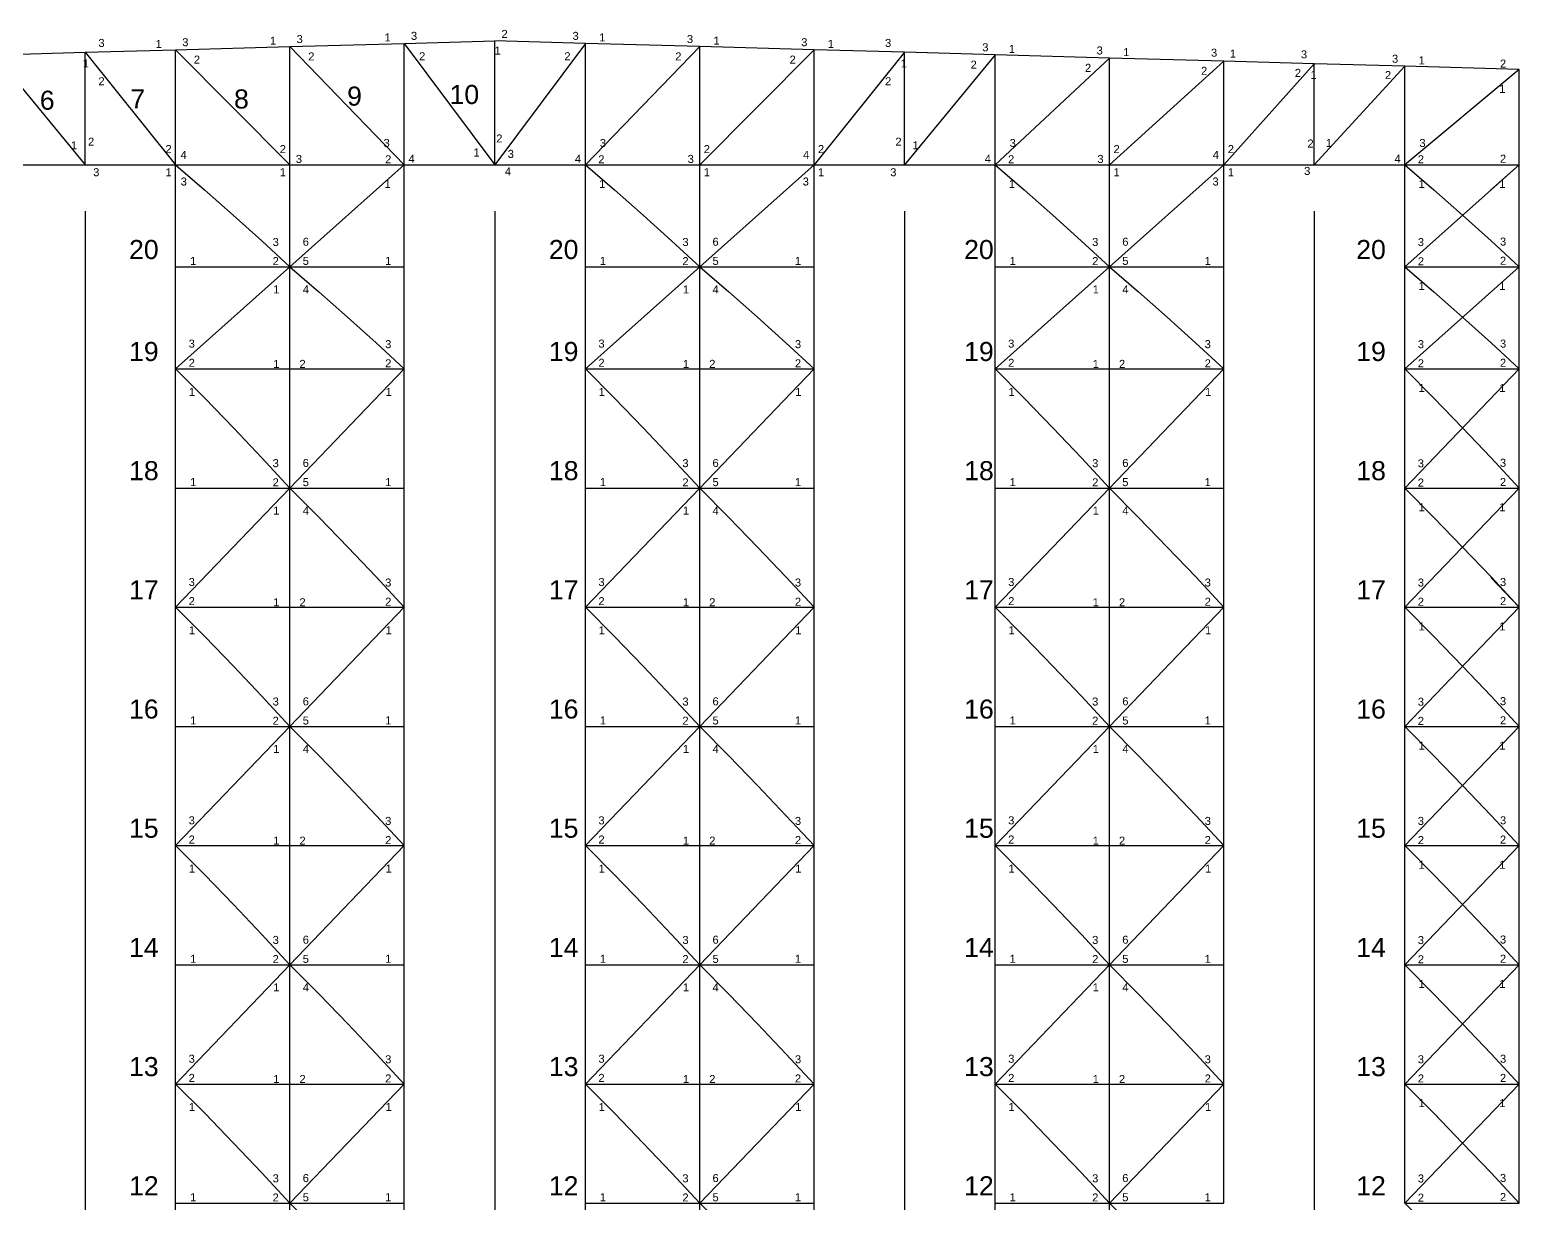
# Model space of a CAD drawing. Header units: millimetres. Extents: x 183100 to 215797, y -9589 to 52092.
# Drawn here: x 199298 to 214928, y 12281 to 24587 of the extents above; entities that cross this region are included whole.
import ezdxf

# ---------------------------------------------------------------- set-up
doc = ezdxf.new("R2010")
doc.units = ezdxf.units.MM
doc.layers.add('controcompr', color=1, linetype='Continuous')
doc.layers.add('importazione sap', color=7, linetype='Continuous')
doc.styles.get("Standard").update_dxf_attribs({"font": 'arial.ttf'})

msp = doc.modelspace()

# ---------------------------------------------------------------- linework, layer by layer
at = {"color": 2}
for p, q in [((199878.427, 22683.478), (199878.427, -1832.802)), ((204178.427, 22683.478), (204178.427, -1832.802)), ((208478.427, 22683.478), (208478.427, -1832.802)), ((212778.427, 22683.478), (212778.427, -1832.802))]:
    msp.add_line(p, q, dxfattribs=at)
at = {"layer": 'controcompr'}
for p, q in [((200828.427, 23170.625), (201133.061, 22908.321)), ((205128.427, 23170.625), (205433.061, 22908.321)), ((209428.427, 23170.625), (209733.061, 22908.321)), ((213728.427, 23170.625), (214033.061, 22908.321)), ((201133.061, 22908.321), (201433.777, 22641.625)), ((205433.061, 22908.321), (205733.777, 22641.625)), ((209733.061, 22908.321), (210033.777, 22641.625)), ((214033.061, 22908.321), (214333.777, 22641.625)), ((201433.777, 22641.625), (201733.061, 22373.321)), ((205733.777, 22641.625), (206033.061, 22373.321)), ((210033.777, 22641.625), (210333.061, 22373.321)), ((214333.777, 22641.625), (214633.061, 22373.321)), ((201733.061, 22373.321), (202028.427, 22100.625)), ((206033.061, 22373.321), (206328.427, 22100.625)), ((210333.061, 22373.321), (210628.427, 22100.625)), ((214633.061, 22373.321), (214928.427, 22100.625)), ((202028.427, 22100.625), (202333.061, 21838.321)), ((206328.427, 22100.625), (206633.061, 21838.321)), ((210628.427, 22100.625), (210933.061, 21838.321)), ((213728.427, 22100.625), (214033.061, 21838.321)), ((202333.061, 21838.321), (202633.777, 21571.625)), ((206633.061, 21838.321), (206933.777, 21571.625)), ((210933.061, 21838.321), (211233.777, 21571.625)), ((214033.061, 21838.321), (214333.777, 21571.625)), ((202633.777, 21571.625), (202933.061, 21303.321)), ((206933.777, 21571.625), (207233.061, 21303.321)), ((211233.777, 21571.625), (211533.061, 21303.321)), ((214333.777, 21571.625), (214633.061, 21303.321)), ((202933.061, 21303.321), (203228.427, 21030.625)), ((207233.061, 21303.321), (207528.427, 21030.625)), ((211533.061, 21303.321), (211828.427, 21030.625)), ((214633.061, 21303.321), (214928.427, 21030.625)), ((200828.427, 21030.625), (201133.84, 20723.321)), ((205128.427, 21030.625), (205433.84, 20723.321)), ((209428.427, 21030.625), (209733.84, 20723.321)), ((213728.427, 21030.625), (214033.84, 20723.321)), ((201133.84, 20723.321), (201434.677, 20411.625)), ((205433.84, 20723.321), (205734.677, 20411.625)), ((209733.84, 20723.321), (210034.677, 20411.625)), ((214033.84, 20723.321), (214334.677, 20411.625)), ((201434.677, 20411.625), (201733.84, 20098.321)), ((205734.677, 20411.625), (206033.84, 20098.321)), ((210034.677, 20411.625), (210333.84, 20098.321)), ((214334.677, 20411.625), (214633.84, 20098.321)), ((201733.84, 20098.321), (202028.427, 19780.625)), ((206033.84, 20098.321), (206328.427, 19780.625)), ((210333.84, 20098.321), (210628.427, 19780.625)), ((214633.84, 20098.321), (214928.427, 19780.625)), ((202028.427, 19780.625), (202333.84, 19473.321)), ((206328.427, 19780.625), (206633.84, 19473.321)), ((210628.427, 19780.625), (210933.84, 19473.321)), ((213728.427, 19780.625), (214033.84, 19473.321)), ((202333.84, 19473.321), (202634.677, 19161.625)), ((206633.84, 19473.321), (206934.677, 19161.625)), ((210933.84, 19473.321), (211234.677, 19161.625)), ((214033.84, 19473.321), (214334.677, 19161.625)), ((202634.677, 19161.625), (202933.84, 18848.321)), ((206934.677, 19161.625), (207233.84, 18848.321)), ((211234.677, 19161.625), (211533.84, 18848.321)), ((214334.677, 19161.625), (214633.84, 18848.321)), ((202933.84, 18848.321), (203228.427, 18530.625)), ((207233.84, 18848.321), (207528.427, 18530.625)), ((211533.84, 18848.321), (211828.427, 18530.625)), ((214633.84, 18848.321), (214928.427, 18530.625)), ((200828.427, 18530.625), (201133.84, 18223.321)), ((205128.427, 18530.625), (205433.84, 18223.321)), ((209428.427, 18530.625), (209733.84, 18223.321)), ((213728.427, 18530.625), (214033.84, 18223.321)), ((201133.84, 18223.321), (201434.677, 17911.625)), ((205433.84, 18223.321), (205734.677, 17911.625)), ((209733.84, 18223.321), (210034.677, 17911.625)), ((214033.84, 18223.321), (214334.677, 17911.625)), ((201434.677, 17911.625), (201733.84, 17598.321)), ((205734.677, 17911.625), (206033.84, 17598.321)), ((210034.677, 17911.625), (210333.84, 17598.321)), ((214334.677, 17911.625), (214633.84, 17598.321)), ((201733.84, 17598.321), (202028.427, 17280.625)), ((206033.84, 17598.321), (206328.427, 17280.625)), ((210333.84, 17598.321), (210628.427, 17280.625)), ((214633.84, 17598.321), (214928.427, 17280.625)), ((202028.427, 17280.625), (202333.84, 16973.321)), ((206328.427, 17280.625), (206633.84, 16973.321)), ((210628.427, 17280.625), (210933.84, 16973.321)), ((213728.427, 17280.625), (214033.84, 16973.321)), ((202333.84, 16973.321), (202634.677, 16661.625)), ((206633.84, 16973.321), (206934.677, 16661.625)), ((210933.84, 16973.321), (211234.677, 16661.625)), ((214033.84, 16973.321), (214334.677, 16661.625)), ((202634.677, 16661.625), (202933.84, 16348.321)), ((206934.677, 16661.625), (207233.84, 16348.321)), ((211234.677, 16661.625), (211533.84, 16348.321)), ((214334.677, 16661.625), (214633.84, 16348.321)), ((202933.84, 16348.321), (203228.427, 16030.625)), ((207233.84, 16348.321), (207528.427, 16030.625)), ((211533.84, 16348.321), (211828.427, 16030.625)), ((214633.84, 16348.321), (214928.427, 16030.625)), ((200828.427, 16030.625), (201133.84, 15723.321)), ((205128.427, 16030.625), (205433.84, 15723.321)), ((209428.427, 16030.625), (209733.84, 15723.321)), ((213728.427, 16030.625), (214033.84, 15723.321)), ((201133.84, 15723.321), (201434.677, 15411.625)), ((205433.84, 15723.321), (205734.677, 15411.625)), ((209733.84, 15723.321), (210034.677, 15411.625)), ((214033.84, 15723.321), (214334.677, 15411.625)), ((201434.677, 15411.625), (201733.84, 15098.321)), ((205734.677, 15411.625), (206033.84, 15098.321)), ((210034.677, 15411.625), (210333.84, 15098.321)), ((214334.677, 15411.625), (214633.84, 15098.321)), ((201733.84, 15098.321), (202028.427, 14780.625)), ((206033.84, 15098.321), (206328.427, 14780.625)), ((210333.84, 15098.321), (210628.427, 14780.625)), ((214633.84, 15098.321), (214928.427, 14780.625)), ((202028.427, 14780.625), (202333.84, 14473.321)), ((206328.427, 14780.625), (206633.84, 14473.321)), ((210628.427, 14780.625), (210933.84, 14473.321)), ((213728.427, 14780.625), (214033.84, 14473.321)), ((202333.84, 14473.321), (202634.677, 14161.625)), ((206633.84, 14473.321), (206934.677, 14161.625)), ((210933.84, 14473.321), (211234.677, 14161.625)), ((214033.84, 14473.321), (214334.677, 14161.625)), ((202634.677, 14161.625), (202933.84, 13848.321)), ((206934.677, 14161.625), (207233.84, 13848.321)), ((211234.677, 14161.625), (211533.84, 13848.321)), ((214334.677, 14161.625), (214633.84, 13848.321)), ((202933.84, 13848.321), (203228.427, 13530.625)), ((207233.84, 13848.321), (207528.427, 13530.625)), ((211533.84, 13848.321), (211828.427, 13530.625)), ((214633.84, 13848.321), (214928.427, 13530.625)), ((200828.427, 13530.625), (201133.84, 13223.321)), ((205128.427, 13530.625), (205433.84, 13223.321)), ((209428.427, 13530.625), (209733.84, 13223.321)), ((213728.427, 13530.625), (214033.84, 13223.321)), ((201133.84, 13223.321), (201434.677, 12911.625)), ((205433.84, 13223.321), (205734.677, 12911.625)), ((209733.84, 13223.321), (210034.677, 12911.625)), ((214033.84, 13223.321), (214334.677, 12911.625)), ((201434.677, 12911.625), (201733.84, 12598.321)), ((205734.677, 12911.625), (206033.84, 12598.321)), ((210034.677, 12911.625), (210333.84, 12598.321)), ((214334.677, 12911.625), (214633.84, 12598.321)), ((201733.84, 12598.321), (202028.427, 12280.625)), ((206033.84, 12598.321), (206328.427, 12280.625)), ((210333.84, 12598.321), (210628.427, 12280.625)), ((214633.84, 12598.321), (214928.427, 12280.625)), ((202028.427, 12280.625), (202333.84, 11973.321)), ((206328.427, 12280.625), (206633.84, 11973.321)), ((210628.427, 12280.625), (210933.84, 11973.321)), ((213728.427, 12280.625), (214033.84, 11973.321))]:
    msp.add_line(p, q, dxfattribs=at)
at = {"layer": 'importazione sap'}
for p, q in [((200828.427, 24377.137), (202028.427, 24410.625)), ((202028.427, 24410.625), (203228.427, 24444.113)), ((202028.427, 24410.625), (203228.427, 23170.625)), ((203228.427, 24444.113), (204178.427, 23170.625)), ((204178.427, 23170.625), (204178.427, 24470.625)), ((205128.427, 24444.113), (204178.427, 24470.625)), ((205128.427, 24444.113), (204178.427, 23170.625)), ((206328.427, 24410.625), (205128.427, 24444.113)), ((206328.427, 24410.625), (205128.427, 23170.625)), ((207528.427, 24377.137), (206328.427, 24410.625)), ((198928.427, 24324.113), (199878.427, 23170.625)), ((199878.427, 24350.625), (200828.427, 24377.137)), ((199878.427, 23170.625), (199878.427, 24350.625)), ((199878.427, 24350.625), (200828.427, 23170.625)), ((200828.427, 24377.137), (202028.427, 23170.625)), ((207528.427, 24377.137), (206328.427, 23170.625)), ((208478.427, 24350.625), (207528.427, 24377.137)), ((208478.427, 24350.625), (207528.427, 23170.625)), ((208478.427, 23170.625), (208478.427, 24350.625)), ((209428.427, 24324.113), (208478.427, 23170.625)), ((210628.427, 24290.625), (209428.427, 24324.113)), ((210628.427, 24290.625), (209428.427, 23170.625)), ((211828.427, 24257.137), (210628.427, 24290.625)), ((211828.427, 24257.137), (210628.427, 23170.625)), ((212778.427, 24230.625), (211828.427, 24257.137)), ((212778.427, 24230.625), (211828.427, 23170.625)), ((212778.427, 23170.625), (212778.427, 24230.625)), ((213728.427, 24204.113), (212778.427, 23170.625)), ((214928.427, 24170.625), (213728.427, 24204.113)), ((214928.427, 24170.625), (213728.427, 23170.625)), ((199878.427, 23170.625), (200828.427, 23170.625)), ((200828.427, 23170.625), (202028.427, 23170.625)), ((202028.427, 23170.625), (203228.427, 23170.625)), ((202028.427, 22100.625), (203228.427, 23170.625)), ((204178.427, 23170.625), (205128.427, 23170.625)), ((205128.427, 23170.625), (206328.427, 23170.625)), ((206328.427, 23170.625), (207528.427, 23170.625)), ((206328.427, 22100.625), (207528.427, 23170.625)), ((207528.427, 23170.625), (208478.427, 23170.625)), ((209428.427, 23170.625), (210628.427, 23170.625)), ((210628.427, 23170.625), (211828.427, 23170.625)), ((210628.427, 22100.625), (211828.427, 23170.625)), ((211828.427, 23170.625), (212778.427, 23170.625)), ((213728.427, 23170.625), (214928.427, 23170.625)), ((213728.427, 22100.625), (214928.427, 23170.625)), ((214928.427, 23170.625), (214627.362, 22904.319)), ((200828.427, 22100.625), (203228.427, 22100.625)), ((200828.427, 21030.625), (202028.427, 22100.625)), ((205128.427, 22100.625), (207528.427, 22100.625)), ((205128.427, 21030.625), (206328.427, 22100.625)), ((209428.427, 22100.625), (211828.427, 22100.625)), ((209428.427, 21030.625), (210628.427, 22100.625)), ((213728.427, 22100.625), (214928.427, 22100.625)), ((213728.427, 21030.625), (214928.427, 22100.625)), ((200828.427, 21030.625), (203228.427, 21030.625)), ((202028.427, 19780.625), (203228.427, 21030.625)), ((205128.427, 21030.625), (207528.427, 21030.625)), ((206328.427, 19780.625), (207528.427, 21030.625)), ((209428.427, 21030.625), (211828.427, 21030.625)), ((210628.427, 19780.625), (211828.427, 21030.625)), ((213728.427, 21030.625), (214928.427, 21030.625)), ((213728.427, 19780.625), (214928.427, 21030.625)), ((200828.427, 19780.625), (203228.427, 19780.625)), ((200828.427, 18530.625), (202028.427, 19780.625)), ((205128.427, 19780.625), (207528.427, 19780.625)), ((205128.427, 18530.625), (206328.427, 19780.625)), ((209428.427, 19780.625), (211828.427, 19780.625)), ((209428.427, 18530.625), (210628.427, 19780.625)), ((213728.427, 19780.625), (214928.427, 19780.625)), ((213728.427, 18530.625), (214928.427, 19780.625)), ((214629.69, 18844.337), (214928.427, 18530.625)), ((200828.427, 18530.625), (203228.427, 18530.625)), ((202028.427, 17280.625), (203228.427, 18530.625)), ((205128.427, 18530.625), (207528.427, 18530.625)), ((206328.427, 17280.625), (207528.427, 18530.625)), ((209428.427, 18530.625), (211828.427, 18530.625)), ((210628.427, 17280.625), (211828.427, 18530.625)), ((213728.427, 18530.625), (214928.427, 18530.625)), ((213728.427, 17280.625), (214928.427, 18530.625)), ((200828.427, 17280.625), (203228.427, 17280.625)), ((200828.427, 16030.625), (202028.427, 17280.625)), ((205128.427, 17280.625), (207528.427, 17280.625)), ((205128.427, 16030.625), (206328.427, 17280.625)), ((209428.427, 17280.625), (211828.427, 17280.625)), ((209428.427, 16030.625), (210628.427, 17280.625)), ((213728.427, 17280.625), (214928.427, 17280.625)), ((213728.427, 16030.625), (214928.427, 17280.625)), ((200828.427, 16030.625), (203228.427, 16030.625)), ((202028.427, 14780.625), (203228.427, 16030.625)), ((205128.427, 16030.625), (207528.427, 16030.625)), ((206328.427, 14780.625), (207528.427, 16030.625)), ((209428.427, 16030.625), (211828.427, 16030.625)), ((210628.427, 14780.625), (211828.427, 16030.625)), ((213728.427, 16030.625), (214928.427, 16030.625)), ((213728.427, 14780.625), (214928.427, 16030.625)), ((200828.427, 14780.625), (203228.427, 14780.625)), ((200828.427, 13530.625), (202028.427, 14780.625)), ((205128.427, 14780.625), (207528.427, 14780.625)), ((205128.427, 13530.625), (206328.427, 14780.625)), ((209428.427, 14780.625), (211828.427, 14780.625)), ((209428.427, 13530.625), (210628.427, 14780.625)), ((213728.427, 14780.625), (214928.427, 14780.625)), ((213728.427, 13530.625), (214928.427, 14780.625)), ((200828.427, 13530.625), (203228.427, 13530.625)), ((202028.427, 12280.625), (203228.427, 13530.625)), ((205128.427, 13530.625), (207528.427, 13530.625)), ((206328.427, 12280.625), (207528.427, 13530.625)), ((209428.427, 13530.625), (211828.427, 13530.625)), ((210628.427, 12280.625), (211828.427, 13530.625)), ((213728.427, 13530.625), (214928.427, 13530.625)), ((213728.427, 12280.625), (214928.427, 13530.625)), ((200828.427, 12280.625), (203228.427, 12280.625)), ((205128.427, 12280.625), (207528.427, 12280.625)), ((209428.427, 12280.625), (211828.427, 12280.625)), ((213728.427, 12280.625), (214928.427, 12280.625))]:
    msp.add_line(p, q, dxfattribs=at)
at = {"layer": 'importazione sap', "color": 1}
for p, q in [((202028.427, 23170.625), (202028.427, 24410.625)), ((203228.427, 24444.113), (204178.427, 24470.625)), ((203228.427, 23170.625), (203228.427, 24444.113)), ((205128.427, 23170.625), (205128.427, 24444.113)), ((206328.427, 23170.625), (206328.427, 24410.625)), ((198928.427, 24324.113), (199878.427, 24350.625)), ((200828.427, 23170.625), (200828.427, 24377.137)), ((207528.427, 23170.625), (207528.427, 24377.137)), ((209428.427, 24324.113), (208478.427, 24350.625)), ((209428.427, 23170.625), (209428.427, 24324.113)), ((210628.427, 23170.625), (210628.427, 24290.625)), ((211828.427, 23170.625), (211828.427, 24257.137)), ((213728.427, 24204.113), (212778.427, 24230.625)), ((213728.427, 23170.625), (213728.427, 24204.113)), ((214928.427, 23170.625), (214928.427, 24170.625)), ((198928.427, 23170.625), (199878.427, 23170.625)), ((200828.427, 22100.625), (200828.427, 23170.625)), ((202028.427, 22100.625), (202028.427, 23170.625)), ((203228.427, 23170.625), (204178.427, 23170.625)), ((203228.427, 22100.625), (203228.427, 23170.625)), ((205128.427, 22100.625), (205128.427, 23170.625)), ((206328.427, 22100.625), (206328.427, 23170.625)), ((207528.427, 22100.625), (207528.427, 23170.625)), ((208478.427, 23170.625), (209428.427, 23170.625)), ((209428.427, 22100.625), (209428.427, 23170.625)), ((210628.427, 22100.625), (210628.427, 23170.625)), ((211828.427, 22100.625), (211828.427, 23170.625)), ((212778.427, 23170.625), (213728.427, 23170.625)), ((213728.427, 22100.625), (213728.427, 23170.625)), ((214928.427, 22100.625), (214928.427, 23170.625)), ((200828.427, 21030.625), (200828.427, 22100.625)), ((202028.427, 21030.625), (202028.427, 22100.625)), ((203228.427, 21030.625), (203228.427, 22100.625)), ((205128.427, 21030.625), (205128.427, 22100.625)), ((206328.427, 21030.625), (206328.427, 22100.625)), ((207528.427, 21030.625), (207528.427, 22100.625)), ((209428.427, 21030.625), (209428.427, 22100.625)), ((210628.427, 21030.625), (210628.427, 22100.625)), ((211828.427, 21030.625), (211828.427, 22100.625)), ((213728.427, 21030.625), (213728.427, 22100.625)), ((214928.427, 21030.625), (214928.427, 22100.625)), ((200828.427, 19780.625), (200828.427, 21030.625)), ((202028.427, 19780.625), (202028.427, 21030.625)), ((203228.427, 19780.625), (203228.427, 21030.625)), ((205128.427, 19780.625), (205128.427, 21030.625)), ((206328.427, 19780.625), (206328.427, 21030.625)), ((207528.427, 19780.625), (207528.427, 21030.625)), ((209428.427, 19780.625), (209428.427, 21030.625)), ((210628.427, 19780.625), (210628.427, 21030.625)), ((211828.427, 19780.625), (211828.427, 21030.625)), ((213728.427, 19780.625), (213728.427, 21030.625)), ((214928.427, 19780.625), (214928.427, 21030.625)), ((200828.427, 18530.625), (200828.427, 19780.625)), ((202028.427, 18530.625), (202028.427, 19780.625)), ((203228.427, 18530.625), (203228.427, 19780.625)), ((205128.427, 18530.625), (205128.427, 19780.625)), ((206328.427, 18530.625), (206328.427, 19780.625)), ((207528.427, 18530.625), (207528.427, 19780.625)), ((209428.427, 18530.625), (209428.427, 19780.625)), ((210628.427, 18530.625), (210628.427, 19780.625)), ((211828.427, 18530.625), (211828.427, 19780.625)), ((213728.427, 18530.625), (213728.427, 19780.625)), ((214928.427, 18530.625), (214928.427, 19780.625)), ((200828.427, 17280.625), (200828.427, 18530.625)), ((202028.427, 17280.625), (202028.427, 18530.625)), ((203228.427, 17280.625), (203228.427, 18530.625)), ((205128.427, 17280.625), (205128.427, 18530.625)), ((206328.427, 17280.625), (206328.427, 18530.625)), ((207528.427, 17280.625), (207528.427, 18530.625)), ((209428.427, 17280.625), (209428.427, 18530.625)), ((210628.427, 17280.625), (210628.427, 18530.625)), ((211828.427, 17280.625), (211828.427, 18530.625)), ((213728.427, 17280.625), (213728.427, 18530.625)), ((214928.427, 17280.625), (214928.427, 18530.625)), ((200828.427, 16030.625), (200828.427, 17280.625)), ((202028.427, 16030.625), (202028.427, 17280.625)), ((203228.427, 16030.625), (203228.427, 17280.625)), ((205128.427, 16030.625), (205128.427, 17280.625)), ((206328.427, 16030.625), (206328.427, 17280.625)), ((207528.427, 16030.625), (207528.427, 17280.625)), ((209428.427, 16030.625), (209428.427, 17280.625)), ((210628.427, 16030.625), (210628.427, 17280.625)), ((211828.427, 16030.625), (211828.427, 17280.625)), ((213728.427, 16030.625), (213728.427, 17280.625)), ((214928.427, 16030.625), (214928.427, 17280.625)), ((200828.427, 14780.625), (200828.427, 16030.625)), ((202028.427, 14780.625), (202028.427, 16030.625)), ((203228.427, 14780.625), (203228.427, 16030.625)), ((205128.427, 14780.625), (205128.427, 16030.625)), ((206328.427, 14780.625), (206328.427, 16030.625)), ((207528.427, 14780.625), (207528.427, 16030.625)), ((209428.427, 14780.625), (209428.427, 16030.625)), ((210628.427, 14780.625), (210628.427, 16030.625)), ((211828.427, 14780.625), (211828.427, 16030.625)), ((213728.427, 14780.625), (213728.427, 16030.625)), ((214928.427, 14780.625), (214928.427, 16030.625)), ((200828.427, 13530.625), (200828.427, 14780.625)), ((202028.427, 13530.625), (202028.427, 14780.625)), ((203228.427, 13530.625), (203228.427, 14780.625)), ((205128.427, 13530.625), (205128.427, 14780.625)), ((206328.427, 13530.625), (206328.427, 14780.625)), ((207528.427, 13530.625), (207528.427, 14780.625)), ((209428.427, 13530.625), (209428.427, 14780.625)), ((210628.427, 13530.625), (210628.427, 14780.625)), ((211828.427, 13530.625), (211828.427, 14780.625)), ((213728.427, 13530.625), (213728.427, 14780.625)), ((214928.427, 13530.625), (214928.427, 14780.625)), ((200828.427, 12280.625), (200828.427, 13530.625)), ((202028.427, 12280.625), (202028.427, 13530.625)), ((203228.427, 12280.625), (203228.427, 13530.625)), ((205128.427, 12280.625), (205128.427, 13530.625)), ((206328.427, 12280.625), (206328.427, 13530.625)), ((207528.427, 12280.625), (207528.427, 13530.625)), ((209428.427, 12280.625), (209428.427, 13530.625)), ((210628.427, 12280.625), (210628.427, 13530.625)), ((211828.427, 12280.625), (211828.427, 13530.625)), ((213728.427, 12280.625), (213728.427, 13530.625)), ((214928.427, 12280.625), (214928.427, 13530.625)), ((200828.427, 11030.625), (200828.427, 12280.625)), ((202028.427, 11030.625), (202028.427, 12280.625)), ((203228.427, 11030.625), (203228.427, 12280.625)), ((205128.427, 11030.625), (205128.427, 12280.625)), ((206328.427, 11030.625), (206328.427, 12280.625)), ((207528.427, 11030.625), (207528.427, 12280.625)), ((209428.427, 11030.625), (209428.427, 12280.625)), ((210628.427, 11030.625), (210628.427, 12280.625))]:
    msp.add_line(p, q, dxfattribs=at)

# ---------------------------------------------------------------- texts
for s, insert, char_height, attachment_point in [('1', (203084.651, 24548.034), 84, 3), ('3', (203363.377, 24565.19), 84, 3), ('2', (204313.712, 24585.357), 84, 3), ('3', (204993.478, 24565.19), 84, 1), ('1', (205272.203, 24548.034), 84, 1), ('3', (200083.554, 24491.12), 84, 3), ('1', (200684.651, 24481.058), 84, 3), ('3', (200963.377, 24498.213), 84, 3), ('1', (201884.651, 24514.546), 84, 3), ('3', (202163.377, 24531.702), 84, 3), ('1', (204240.39, 24410.645), 84, 3), ('3', (206193.478, 24531.702), 84, 1), ('1', (206472.203, 24514.546), 84, 1), ('3', (207393.478, 24498.213), 84, 1), ('1', (207672.203, 24481.058), 84, 1), ('3', (208273.3, 24491.12), 84, 1), ('3', (209293.478, 24445.19), 84, 1), ('1', (209572.203, 24428.034), 84, 1), ('3', (210493.478, 24411.702), 84, 1), ('1', (210772.203, 24394.546), 84, 1), ('3', (211694.113, 24388.764), 84, 1), ('1', (199919.37, 24276.438), 84, 3), ('2', (201085.124, 24316.139), 84, 3), ('2', (202285.124, 24349.628), 84, 3), ('2', (203448.738, 24351.219), 84, 3), ('2', (204908.117, 24351.219), 84, 1), ('2', (206071.73, 24349.628), 84, 1), ('2', (207271.73, 24316.139), 84, 1), ('1', (208437.485, 24276.438), 84, 1), ('2', (209171.73, 24263.116), 84, 1), ('2', (210371.73, 24229.628), 84, 1), ('1', (211891.545, 24378.701), 84, 1), ('3', (212637.579, 24370.978), 84, 1), ('3', (213593.478, 24325.19), 84, 1), ('1', (213872.203, 24308.034), 84, 1), ('2', (214791.522, 24274.48), 84, 3), ('2', (200083.554, 24088.636), 84, 3), ('2', (208273.3, 24088.636), 84, 1), ('2', (211589.178, 24198.508), 84, 1), ('2', (212573.3, 24176.98), 84, 1), ('1', (212737.485, 24156.438), 84, 1), ('2', (213519.4, 24153.675), 84, 1), ('6', (199403.427, 23948.188), 200, 1), ('7', (200353.427, 23961.444), 200, 1), ('8', (201441.612, 23961.444), 200, 1), ('9', (202628.427, 23991.444), 200, 1), ('10', (203703.427, 24008.188), 200, 1), ('1', (214784.651, 24009.603), 84, 3), ('2', (199974.616, 23455.434), 84, 3), ('2', (204258.517, 23489.291), 84, 3), ('2', (208382.239, 23455.434), 84, 1), ('1', (199795.543, 23417.38), 84, 3), ('2', (200786.917, 23377.713), 84, 3), ('4', (200944.794, 23316.082), 84, 3), ('2', (201986.292, 23377.713), 84, 3), ('3', (203076.068, 23442.117), 84, 3), ('1', (204018.722, 23341.836), 84, 3), ('3', (204379.024, 23327.721), 84, 3), ('3', (205280.787, 23442.117), 84, 1), ('2', (206370.562, 23377.713), 84, 1), ('4', (207412.061, 23316.082), 84, 1), ('2', (207569.937, 23377.713), 84, 1), ('1', (208561.311, 23417.38), 84, 1), ('3', (209580.787, 23442.117), 84, 1), ('2', (210670.562, 23377.713), 84, 1), ('4', (211712.061, 23316.082), 84, 1), ('2', (211869.937, 23377.713), 84, 1), ('2', (212705.975, 23435.853), 84, 1), ('1', (212899.338, 23441.597), 84, 1), ('3', (213880.787, 23442.117), 84, 1), ('3', (200028.875, 23134.819), 84, 3), ('1', (200786.917, 23135.529), 84, 3), ('1', (201986.292, 23135.529), 84, 3), ('3', (202155.354, 23274.45), 84, 3), ('2', (203092.84, 23270.771), 84, 3), ('4', (203338.06, 23276.351), 84, 3), ('4', (204349.86, 23144.183), 84, 3), ('4', (205018.794, 23276.351), 84, 1), ('2', (205264.014, 23270.771), 84, 1), ('3', (206201.501, 23274.45), 84, 1), ('1', (206370.562, 23135.529), 84, 1), ('1', (207569.937, 23135.529), 84, 1), ('3', (208327.979, 23134.819), 84, 1), ('4', (209318.794, 23276.351), 84, 1), ('2', (209564.014, 23270.771), 84, 1), ('3', (210501.501, 23274.45), 84, 1), ('1', (210670.562, 23135.529), 84, 1), ('1', (211869.937, 23135.529), 84, 1), ('3', (212671.503, 23148.839), 84, 1), ('4', (213618.794, 23276.351), 84, 1), ('2', (213864.014, 23270.771), 84, 1), ('2', (214791.522, 23276.6), 84, 3), ('3', (200947.516, 23037.566), 84, 3), ('1', (203084.651, 23011.723), 84, 3), ('1', (205272.203, 23011.723), 84, 1), ('3', (207409.339, 23037.566), 84, 1), ('1', (209572.203, 23011.723), 84, 1), ('3', (211709.339, 23037.566), 84, 1), ('1', (213872.203, 23011.723), 84, 1), ('1', (214784.651, 23011.723), 84, 3), ('20', (200339.993, 22382.493), 200, 1), ('3', (201846.613, 22403.632), 84, 1), ('6', (202227.805, 22405.923), 84, 3), ('20', (204745.401, 22382.493), 200, 1), ('3', (206146.613, 22403.632), 84, 1), ('6', (206527.805, 22405.923), 84, 3), ('20', (209103.319, 22382.493), 200, 1), ('3', (210446.613, 22403.632), 84, 1), ('6', (210827.805, 22405.923), 84, 3), ('20', (213218.261, 22382.493), 200, 1), ('3', (213864.014, 22401.863), 84, 1), ('3', (214791.522, 22407.692), 84, 3), ('1', (200980.326, 22205.62), 84, 1), ('2', (201846.613, 22202.54), 84, 1), ('5', (202227.805, 22204.831), 84, 3), ('1', (203092.774, 22205.62), 84, 3), ('1', (205280.326, 22205.62), 84, 1), ('2', (206146.613, 22202.54), 84, 1), ('5', (206527.805, 22204.831), 84, 3), ('1', (207392.774, 22205.62), 84, 3), ('1', (209580.326, 22205.62), 84, 1), ('2', (210446.613, 22202.54), 84, 1), ('5', (210827.805, 22204.831), 84, 3), ('1', (211692.774, 22205.62), 84, 3), ('2', (213864.014, 22200.771), 84, 1), ('2', (214791.522, 22206.6), 84, 3), ('1', (201852.612, 21906.398), 84, 1), ('4', (202163.329, 21906.398), 84, 1), ('1', (206152.612, 21906.398), 84, 1), ('4', (206463.329, 21906.398), 84, 1), ('1', (210452.612, 21906.398), 84, 1), ('4', (210763.329, 21906.398), 84, 1), ('1', (213872.203, 21941.723), 84, 1), ('1', (214784.651, 21941.723), 84, 3), ('19', (200339.993, 21313.118), 200, 1), ('3', (200965.333, 21337.692), 84, 1), ('3', (203092.84, 21331.863), 84, 3), ('19', (204745.401, 21313.118), 200, 1), ('3', (205265.333, 21337.692), 84, 1), ('3', (207392.84, 21331.863), 84, 3), ('19', (209103.319, 21313.118), 200, 1), ('3', (209565.333, 21337.692), 84, 1), ('3', (211692.84, 21331.863), 84, 3), ('19', (213218.261, 21313.118), 200, 1), ('3', (213864.014, 21331.863), 84, 1), ('3', (214791.522, 21337.692), 84, 3), ('2', (200965.333, 21136.6), 84, 1), ('1', (201852.612, 21124.945), 84, 1), ('2', (202128.138, 21124.945), 84, 1), ('2', (203092.84, 21130.771), 84, 3), ('2', (205265.333, 21136.6), 84, 1), ('1', (206152.612, 21124.945), 84, 1), ('2', (206428.138, 21124.945), 84, 1), ('2', (207392.84, 21130.771), 84, 3), ('2', (209565.333, 21136.6), 84, 1), ('1', (210452.612, 21124.945), 84, 1), ('2', (210728.138, 21124.945), 84, 1), ('2', (211692.84, 21130.771), 84, 3), ('2', (213864.014, 21130.771), 84, 1), ('2', (214791.522, 21136.6), 84, 3), ('1', (200968.189, 20831.59), 84, 1), ('1', (203096.695, 20831.59), 84, 3), ('1', (205268.189, 20831.59), 84, 1), ('1', (207396.695, 20831.59), 84, 3), ('1', (209568.189, 20831.59), 84, 1), ('1', (211696.695, 20831.59), 84, 3), ('1', (213872.203, 20871.723), 84, 1), ('1', (214784.651, 20871.723), 84, 3), ('18', (200340.618, 20063.118), 200, 1), ('3', (201846.613, 20083.632), 84, 1), ('6', (202227.805, 20085.923), 84, 3), ('18', (204746.026, 20063.118), 200, 1), ('3', (206146.613, 20083.632), 84, 1), ('6', (206527.805, 20085.923), 84, 3), ('18', (209103.944, 20063.118), 200, 1), ('3', (210446.613, 20083.632), 84, 1), ('6', (210827.805, 20085.923), 84, 3), ('18', (213218.886, 20063.118), 200, 1), ('3', (213864.014, 20081.863), 84, 1), ('3', (214791.522, 20087.692), 84, 3), ('1', (200980.326, 19885.62), 84, 1), ('2', (201846.613, 19882.54), 84, 1), ('5', (202227.805, 19884.831), 84, 3), ('1', (203092.774, 19885.62), 84, 3), ('1', (205280.326, 19885.62), 84, 1), ('2', (206146.613, 19882.54), 84, 1), ('5', (206527.805, 19884.831), 84, 3), ('1', (207392.774, 19885.62), 84, 3), ('1', (209580.326, 19885.62), 84, 1), ('2', (210446.613, 19882.54), 84, 1), ('5', (210827.805, 19884.831), 84, 3), ('1', (211692.774, 19885.62), 84, 3), ('2', (213864.014, 19880.771), 84, 1), ('2', (214791.522, 19886.6), 84, 3), ('1', (201852.612, 19586.398), 84, 1), ('4', (202163.329, 19586.398), 84, 1), ('1', (206152.612, 19586.398), 84, 1), ('4', (206463.329, 19586.398), 84, 1), ('1', (210452.612, 19586.398), 84, 1), ('4', (210763.329, 19586.398), 84, 1), ('1', (213872.203, 19621.723), 84, 1), ('1', (214784.651, 19621.723), 84, 3), ('17', (200340.618, 18813.118), 200, 1), ('3', (200965.333, 18837.692), 84, 1), ('3', (203092.84, 18831.863), 84, 3), ('17', (204746.026, 18813.118), 200, 1), ('3', (205265.333, 18837.692), 84, 1), ('3', (207392.84, 18831.863), 84, 3), ('17', (209103.944, 18813.118), 200, 1), ('3', (209565.333, 18837.692), 84, 1), ('3', (211692.84, 18831.863), 84, 3), ('17', (213218.886, 18813.118), 200, 1), ('3', (213864.014, 18831.863), 84, 1), ('3', (214791.522, 18837.692), 84, 3), ('2', (200965.333, 18636.6), 84, 1), ('1', (201852.612, 18624.945), 84, 1), ('2', (202128.138, 18624.945), 84, 1), ('2', (203092.84, 18630.771), 84, 3), ('2', (205265.333, 18636.6), 84, 1), ('1', (206152.612, 18624.945), 84, 1), ('2', (206428.138, 18624.945), 84, 1), ('2', (207392.84, 18630.771), 84, 3), ('2', (209565.333, 18636.6), 84, 1), ('1', (210452.612, 18624.945), 84, 1), ('2', (210728.138, 18624.945), 84, 1), ('2', (211692.84, 18630.771), 84, 3), ('2', (213864.014, 18630.771), 84, 1), ('2', (214791.522, 18636.6), 84, 3), ('1', (200968.189, 18331.59), 84, 1), ('1', (203096.695, 18331.59), 84, 3), ('1', (205268.189, 18331.59), 84, 1), ('1', (207396.695, 18331.59), 84, 3), ('1', (209568.189, 18331.59), 84, 1), ('1', (211696.695, 18331.59), 84, 3), ('1', (213872.203, 18371.723), 84, 1), ('1', (214784.651, 18371.723), 84, 3), ('16', (200339.993, 17563.118), 200, 1), ('3', (201846.613, 17583.632), 84, 1), ('6', (202227.805, 17585.923), 84, 3), ('16', (204745.401, 17563.118), 200, 1), ('3', (206146.613, 17583.632), 84, 1), ('6', (206527.805, 17585.923), 84, 3), ('16', (209103.319, 17563.118), 200, 1), ('3', (210446.613, 17583.632), 84, 1), ('6', (210827.805, 17585.923), 84, 3), ('16', (213218.261, 17563.118), 200, 1), ('3', (213864.014, 17581.863), 84, 1), ('3', (214791.522, 17587.692), 84, 3), ('1', (200980.326, 17385.62), 84, 1), ('2', (201846.613, 17382.54), 84, 1), ('5', (202227.805, 17384.831), 84, 3), ('1', (203092.774, 17385.62), 84, 3), ('1', (205280.326, 17385.62), 84, 1), ('2', (206146.613, 17382.54), 84, 1), ('5', (206527.805, 17384.831), 84, 3), ('1', (207392.774, 17385.62), 84, 3), ('1', (209580.326, 17385.62), 84, 1), ('2', (210446.613, 17382.54), 84, 1), ('5', (210827.805, 17384.831), 84, 3), ('1', (211692.774, 17385.62), 84, 3), ('2', (213864.014, 17380.771), 84, 1), ('2', (214791.522, 17386.6), 84, 3), ('1', (201852.612, 17086.398), 84, 1), ('4', (202163.329, 17086.398), 84, 1), ('1', (206152.612, 17086.398), 84, 1), ('4', (206463.329, 17086.398), 84, 1), ('1', (210452.612, 17086.398), 84, 1), ('4', (210763.329, 17086.398), 84, 1), ('1', (213872.203, 17121.723), 84, 1), ('1', (214784.651, 17121.723), 84, 3), ('15', (200339.993, 16313.118), 200, 1), ('3', (200965.333, 16337.692), 84, 1), ('3', (203092.84, 16331.863), 84, 3), ('15', (204745.401, 16313.118), 200, 1), ('3', (205265.333, 16337.692), 84, 1), ('3', (207392.84, 16331.863), 84, 3), ('15', (209103.319, 16313.118), 200, 1), ('3', (209565.333, 16337.692), 84, 1), ('3', (211692.84, 16331.863), 84, 3), ('15', (213218.261, 16313.118), 200, 1), ('3', (213864.014, 16331.863), 84, 1), ('3', (214791.522, 16337.692), 84, 3), ('2', (200965.333, 16136.6), 84, 1), ('1', (201852.612, 16124.945), 84, 1), ('2', (202128.138, 16124.945), 84, 1), ('2', (203092.84, 16130.771), 84, 3), ('2', (205265.333, 16136.6), 84, 1), ('1', (206152.612, 16124.945), 84, 1), ('2', (206428.138, 16124.945), 84, 1), ('2', (207392.84, 16130.771), 84, 3), ('2', (209565.333, 16136.6), 84, 1), ('1', (210452.612, 16124.945), 84, 1), ('2', (210728.138, 16124.945), 84, 1), ('2', (211692.84, 16130.771), 84, 3), ('2', (213864.014, 16130.771), 84, 1), ('2', (214791.522, 16136.6), 84, 3), ('1', (200968.189, 15831.59), 84, 1), ('1', (203096.695, 15831.59), 84, 3), ('1', (205268.189, 15831.59), 84, 1), ('1', (207396.695, 15831.59), 84, 3), ('1', (209568.189, 15831.59), 84, 1), ('1', (211696.695, 15831.59), 84, 3), ('1', (213872.203, 15871.723), 84, 1), ('1', (214784.651, 15871.723), 84, 3), ('14', (200339.993, 15063.118), 200, 1), ('3', (201846.613, 15083.632), 84, 1), ('6', (202227.805, 15085.923), 84, 3), ('14', (204745.401, 15063.118), 200, 1), ('3', (206146.613, 15083.632), 84, 1), ('6', (206527.805, 15085.923), 84, 3), ('14', (209103.319, 15063.118), 200, 1), ('3', (210446.613, 15083.632), 84, 1), ('6', (210827.805, 15085.923), 84, 3), ('14', (213218.261, 15063.118), 200, 1), ('3', (213864.014, 15081.863), 84, 1), ('3', (214791.522, 15087.692), 84, 3), ('1', (200980.326, 14885.62), 84, 1), ('2', (201846.613, 14882.54), 84, 1), ('5', (202227.805, 14884.831), 84, 3), ('1', (203092.774, 14885.62), 84, 3), ('1', (205280.326, 14885.62), 84, 1), ('2', (206146.613, 14882.54), 84, 1), ('5', (206527.805, 14884.831), 84, 3), ('1', (207392.774, 14885.62), 84, 3), ('1', (209580.326, 14885.62), 84, 1), ('2', (210446.613, 14882.54), 84, 1), ('5', (210827.805, 14884.831), 84, 3), ('1', (211692.774, 14885.62), 84, 3), ('2', (213864.014, 14880.771), 84, 1), ('2', (214791.522, 14886.6), 84, 3), ('1', (201852.612, 14586.398), 84, 1), ('4', (202163.329, 14586.398), 84, 1), ('1', (206152.612, 14586.398), 84, 1), ('4', (206463.329, 14586.398), 84, 1), ('1', (210452.612, 14586.398), 84, 1), ('4', (210763.329, 14586.398), 84, 1), ('1', (213872.203, 14621.723), 84, 1), ('1', (214784.651, 14621.723), 84, 3), ('13', (200339.993, 13813.118), 200, 1), ('3', (200965.333, 13837.692), 84, 1), ('3', (203092.84, 13831.863), 84, 3), ('13', (204745.401, 13813.118), 200, 1), ('3', (205265.333, 13837.692), 84, 1), ('3', (207392.84, 13831.863), 84, 3), ('13', (209103.319, 13813.118), 200, 1), ('3', (209565.333, 13837.692), 84, 1), ('3', (211692.84, 13831.863), 84, 3), ('13', (213218.261, 13813.118), 200, 1), ('3', (213864.014, 13831.863), 84, 1), ('3', (214791.522, 13837.692), 84, 3), ('2', (200965.333, 13636.6), 84, 1), ('1', (201852.612, 13624.945), 84, 1), ('2', (202128.138, 13624.945), 84, 1), ('2', (203092.84, 13630.771), 84, 3), ('2', (205265.333, 13636.6), 84, 1), ('1', (206152.612, 13624.945), 84, 1), ('2', (206428.138, 13624.945), 84, 1), ('2', (207392.84, 13630.771), 84, 3), ('2', (209565.333, 13636.6), 84, 1), ('1', (210452.612, 13624.945), 84, 1), ('2', (210728.138, 13624.945), 84, 1), ('2', (211692.84, 13630.771), 84, 3), ('2', (213864.014, 13630.771), 84, 1), ('2', (214791.522, 13636.6), 84, 3), ('1', (200968.189, 13331.59), 84, 1), ('1', (203096.695, 13331.59), 84, 3), ('1', (205268.189, 13331.59), 84, 1), ('1', (207396.695, 13331.59), 84, 3), ('1', (209568.189, 13331.59), 84, 1), ('1', (211696.695, 13331.59), 84, 3), ('1', (213872.203, 13371.723), 84, 1), ('1', (214784.651, 13371.723), 84, 3), ('12', (200339.993, 12563.118), 200, 1), ('3', (201846.613, 12583.632), 84, 1), ('6', (202227.805, 12585.923), 84, 3), ('12', (204745.401, 12563.118), 200, 1), ('3', (206146.613, 12583.632), 84, 1), ('6', (206527.805, 12585.923), 84, 3), ('12', (209103.319, 12563.118), 200, 1), ('3', (210446.613, 12583.632), 84, 1), ('6', (210827.805, 12585.923), 84, 3), ('12', (213218.261, 12563.118), 200, 1), ('3', (213864.014, 12581.863), 84, 1), ('3', (214791.522, 12587.692), 84, 3), ('1', (200980.326, 12385.62), 84, 1), ('2', (201846.613, 12382.54), 84, 1), ('5', (202227.805, 12384.831), 84, 3), ('1', (203092.774, 12385.62), 84, 3), ('1', (205280.326, 12385.62), 84, 1), ('2', (206146.613, 12382.54), 84, 1), ('5', (206527.805, 12384.831), 84, 3), ('1', (207392.774, 12385.62), 84, 3), ('1', (209580.326, 12385.62), 84, 1), ('2', (210446.613, 12382.54), 84, 1), ('5', (210827.805, 12384.831), 84, 3), ('1', (211692.774, 12385.62), 84, 3), ('2', (213864.014, 12380.771), 84, 1), ('2', (214791.522, 12386.6), 84, 3)]:
    msp.add_mtext_dynamic_manual_height_columns(s, width=2384.62327, gutter_width=12.5, heights=[0], dxfattribs=dict(insert=insert, char_height=char_height, attachment_point=attachment_point))

doc.saveas('drawing.dxf')
